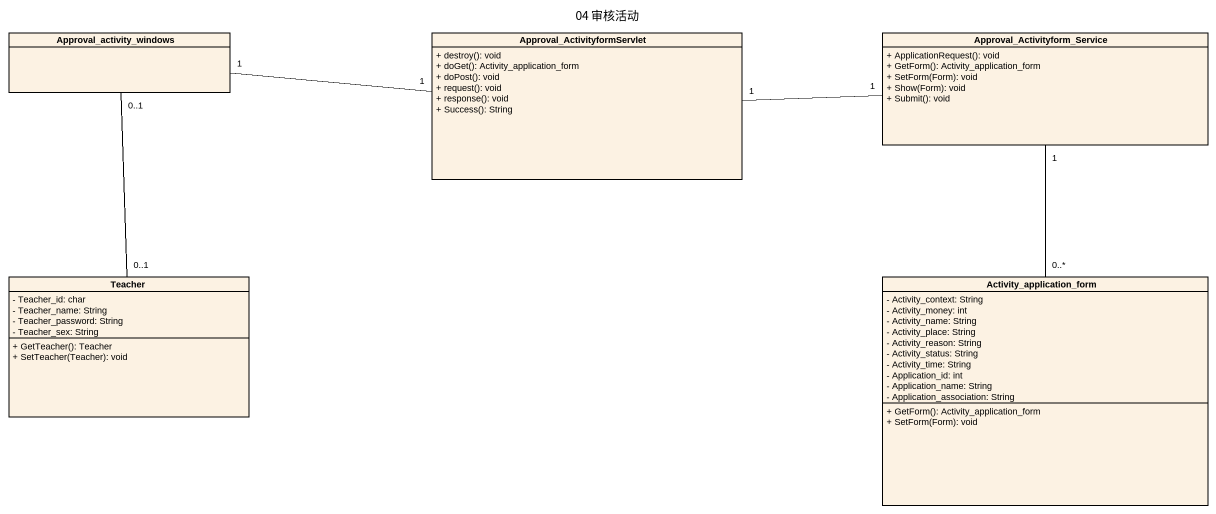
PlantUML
@startuml
title 04 审核活动
hide circle
hide empty members
skinparam classAttributeIconSize 0
class Approval_activity_windows
class Approval_ActivityformServlet {
  + destroy(): void
  + doGet(): Activity_application_form
  + doPost(): void
  + request(): void
  + response(): void
  + Success(): String
}
class "Approval_Activityform_Service" as Approval_Activityform {
  + ApplicationRequest(): void
  + GetForm(): Activity_application_form
  + SetForm(Form): void
  + Show(Form): void
  + Submit(): void
}
class Teacher {
  - Teacher_id: char
  - Teacher_name: String
  - Teacher_password: String
  - Teacher_sex: String
  + GetTeacher(): Teacher
  + SetTeacher(Teacher): void
}
class Activity_application_form {
  - Activity_context: String
  - Activity_money: int
  - Activity_name: String
  - Activity_place: String
  - Activity_reason: String
  - Activity_status: String
  - Activity_time: String
  - Application_id: int
  - Application_name: String
  - Application_association: String
  + GetForm(): Activity_application_form
  + SetForm(Form): void
}
Approval_activity_windows "0..1" -- "0..1" Teacher
Approval_ActivityformServlet "1" -left- "1" Approval_activity_windows
Approval_ActivityformServlet "1" -right- "1" Approval_Activityform
Approval_Activityform "1" -- "0..*" Activity_application_form
@enduml
